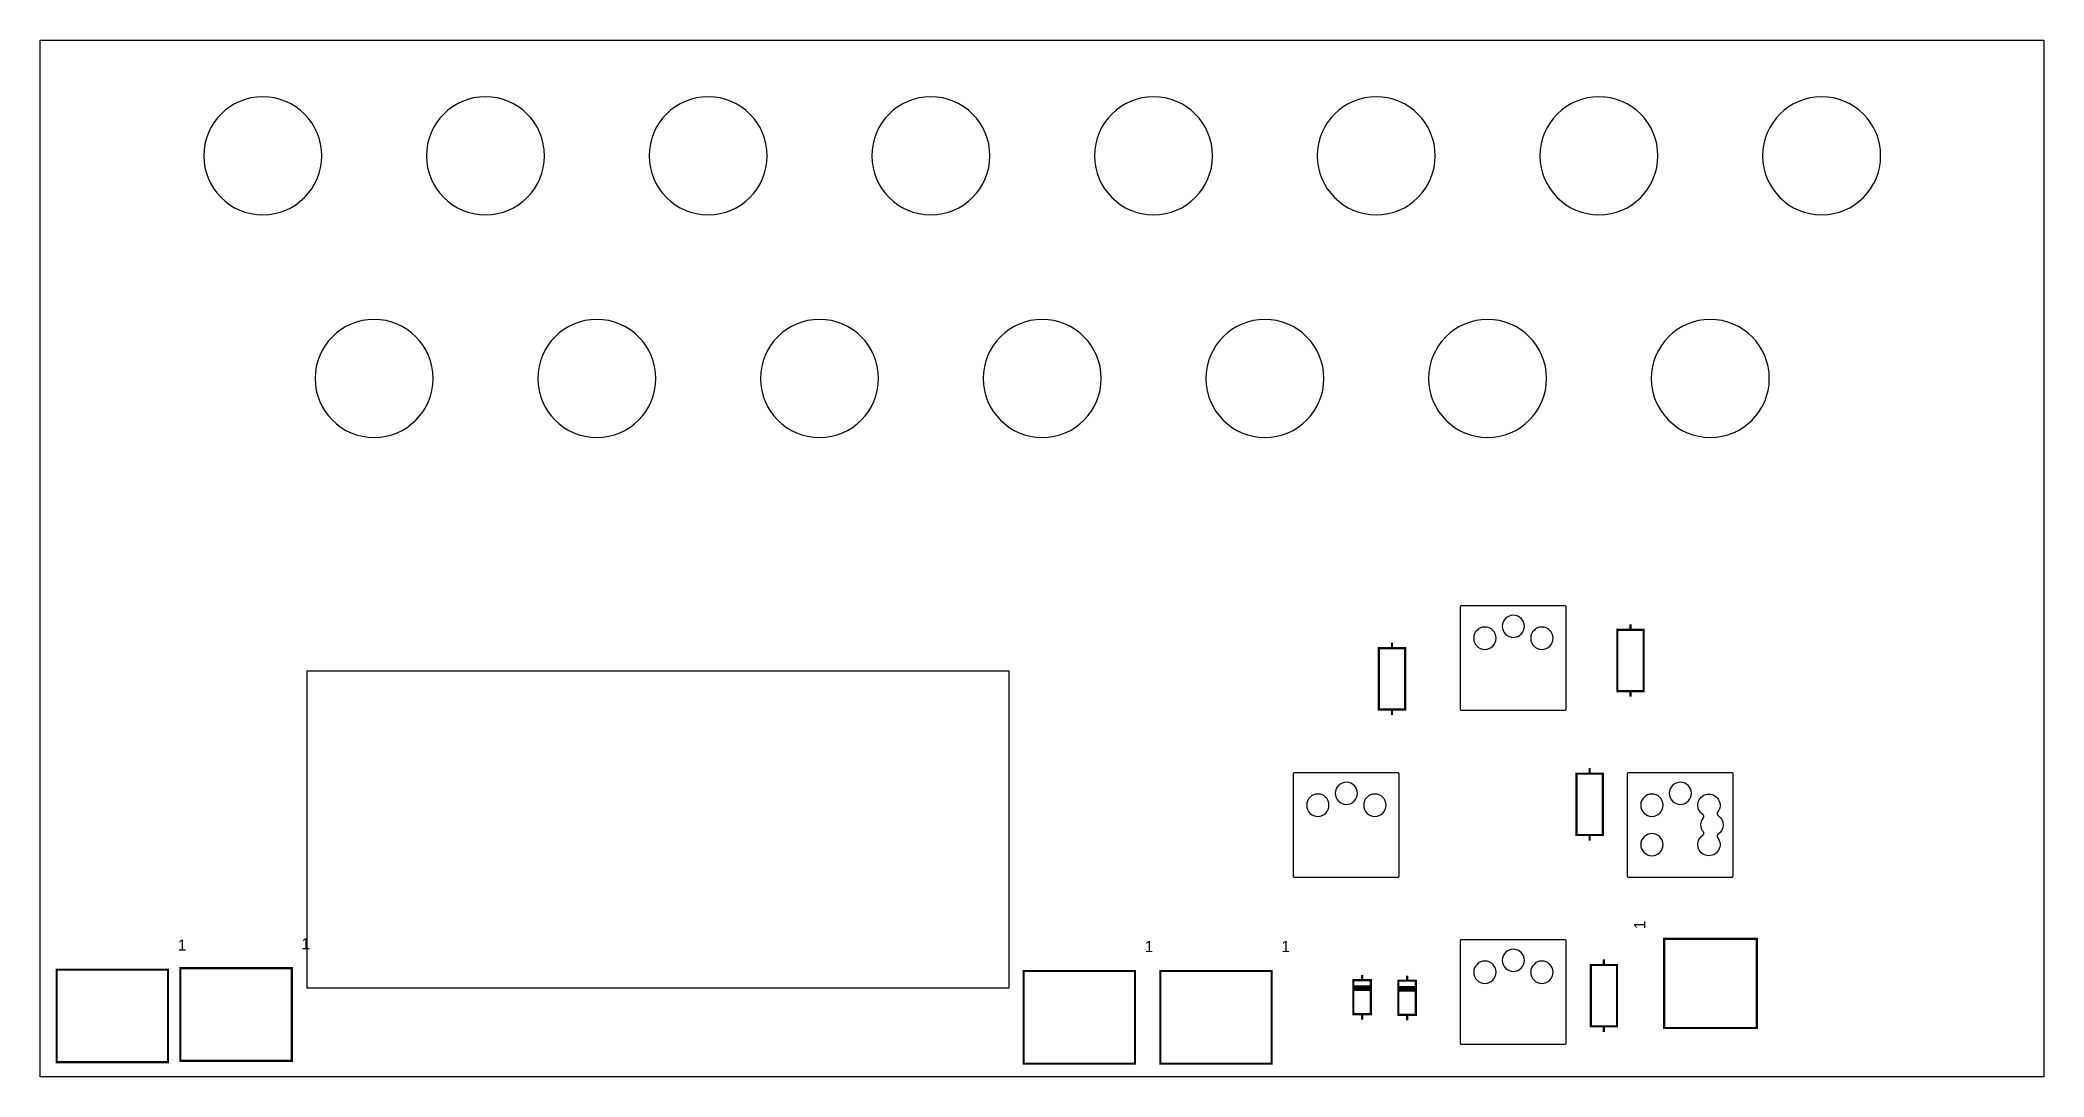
# Model space of a CAD drawing. Extents: x 0 to 8998, y -487 to 4170.
import ezdxf

# ---------------------------------------------------------------- set-up
doc = ezdxf.new("R2010")
doc.units = 0
for name, color, linetype in [('BOARD_GEOMETRY_OUTLINE', 1, 'CONTINUOUS'), ('ETCH_TOP', 2, 'CONTINUOUS'), ('PACKAGE_GEOMETRY_SILKSCREEN_TOP', 3, 'CONTINUOUS')]:
    doc.layers.add(name, color=color, linetype=linetype)

msp = doc.modelspace()

# ---------------------------------------------------------------- linework, layer by layer
at = {"layer": 'BOARD_GEOMETRY_OUTLINE'}
for points in [[(0, -486.66), (0, 4169.64), (8998.13, 4169.64), (8998.13, -486.66)], [(1200, -87.5), (1200, 1337.5), (4350, 1337.5), (4350, -87.5)]]:
    msp.add_lwpolyline(points, close=True, dxfattribs=at)
at = {"layer": 'ETCH_TOP'}
for points in [[(1000, 3915, 1), (1000, 3385, 1)], [(2265, 3650, 1), (1735, 3650, 1)], [(3000, 3915, 1), (3000, 3385, 1)], [(4000, 3915, 1), (4000, 3385, 1)], [(5265, 3650, 1), (4735, 3650, 1)], [(6265, 3650, 1), (5735, 3650, 1)], [(7265, 3650, 1), (6735, 3650, 1)], [(8265, 3650, 1), (7735, 3650, 1)], [(1500, 2915, 1), (1500, 2385, 1)], [(2500, 2915, 1), (2500, 2385, 1)], [(3500, 2915, 1), (3500, 2385, 1)], [(4765, 2650, 1), (4235, 2650, 1)], [(5500, 2915, 1), (5500, 2385, 1)], [(6500, 2915, 1), (6500, 2385, 1)], [(7500, 2915, 1), (7500, 2385, 1)], [(6845.78, 1159), (6383.78, 1159, -0.414214), (6378.78, 1164), (6378.78, 1626, -0.414214), (6383.78, 1631), (6845.78, 1631, -0.414214), (6850.78, 1626), (6850.78, 1164, -0.414214)], [(6537.782, 1483.5, 1), (6437.778, 1483.5, 1)], [(6665.782, 1537, 1), (6565.778, 1537, 1)], [(6793.782, 1483.5, 1), (6693.778, 1483.5, 1)], [(6095.78, 409), (5633.78, 409, -0.414214), (5628.78, 414), (5628.78, 876, -0.414214), (5633.78, 881), (6095.78, 881, -0.414214), (6100.78, 876), (6100.78, 414, -0.414214)], [(5915.782, 787, 1), (5815.778, 787, 1)], [(7128.78, 414), (7128.78, 876, -0.414214), (7133.78, 881), (7595.78, 881, -0.414214), (7600.78, 876), (7600.78, 414, -0.414214), (7595.78, 409), (7133.78, 409, -0.414214)], [(7415.782, 787, 1), (7315.778, 787, 1)], [(5787.782, 733.5, 1), (5687.778, 733.5, 1)], [(6043.782, 733.5, 1), (5943.778, 733.5, 1)], [(7287.782, 733.5, 1), (7187.778, 733.5, 1)], [(7534.8, 602.928, 0.448377), (7532.467, 588.178, -2.625682), (7466.76, 598.572, 0.448377), (7469.093, 613.322, -0.357182), (7469.093, 676.678, 0.448377), (7466.76, 691.428, -2.625682), (7532.467, 701.822, 0.448377), (7534.8, 687.072, -0.546238)], [(7287.782, 556.5, 1), (7187.778, 556.5, 1)], [(6845.78, -341), (6383.78, -341, -0.414214), (6378.78, -336), (6378.78, 126, -0.414214), (6383.78, 131), (6845.78, 131, -0.414214), (6850.78, 126), (6850.78, -336, -0.414214)], [(6537.782, -16.5, 1), (6437.778, -16.5, 1)], [(6665.782, 37, 1), (6565.778, 37, 1)], [(6793.782, -16.5, 1), (6693.778, -16.5, 1)]]:
    msp.add_lwpolyline(points, format="xyb", close=True, dxfattribs=at)
at = {"layer": 'PACKAGE_GEOMETRY_SILKSCREEN_TOP', "const_width": 10}
for points in [[(7141.8, 1526.396), (7141.8, 1546.396)], [(6070.95, 1444.076), (6070.95, 1464.076)], [(7141.8, 1220.806), (7141.8, 1240.806)], [(6070.95, 1138.486), (6070.95, 1158.486)], [(6958.13, 880.276), (6958.13, 900.276)], [(6958.13, 574.686), (6958.13, 594.686)], [(7022.12, 21.186), (7022.12, 41.186)], [(5971.25, -80.83), (5901.25, -80.83)], [(5971.25, -85.83), (5901.25, -85.83)], [(5971.25, -90.83), (5901.25, -90.83)], [(5936.25, -49.019), (5936.25, -29.019)], [(6173.32, -83.65), (6103.32, -83.65)], [(6173.32, -88.65), (6103.32, -88.65)], [(6173.32, -93.65), (6103.32, -93.65)], [(6138.32, -51.839), (6138.32, -31.839)], [(5971.25, -95.83), (5901.25, -95.83)], [(6173.32, -98.65), (6103.32, -98.65)], [(5936.25, -230.082), (5936.25, -210.082)], [(6138.32, -232.902), (6138.32, -212.902)], [(7022.12, -284.404), (7022.12, -264.404)]]:
    msp.add_lwpolyline(points, dxfattribs=at)
for points in [[(6011.895, 1163.486), (6011.895, 1439.076), (6130.005, 1439.076), (6130.005, 1163.486)], [(7082.745, 1245.806), (7082.745, 1521.396), (7200.855, 1521.396), (7200.855, 1245.806)], [(6899.075, 599.686), (6899.075, 875.276), (7017.185, 875.276), (7017.185, 599.686)], [(7293.154, -266.74), (7709.154, -266.74), (7709.154, 133.26), (7293.154, 133.26)], [(74.63, -4.834), (74.63, -420.834), (574.63, -420.834), (574.63, -4.834)], [(630.04, 1.306), (630.04, -414.694), (1130.04, -414.694), (1130.04, 1.306)], [(6963.065, -259.404), (6963.065, 16.186), (7081.175, 16.186), (7081.175, -259.404)], [(4416.68, -10.964), (4416.68, -426.964), (4916.68, -426.964), (4916.68, -10.964)], [(5030.4, -10.964), (5030.4, -426.964), (5530.4, -426.964), (5530.4, -10.964)], [(5936.25, -51.696), (5975.62, -51.696), (5975.62, -205.239), (5896.88, -205.239), (5896.88, -51.696)], [(6138.32, -54.516), (6177.69, -54.516), (6177.69, -208.059), (6098.95, -208.059), (6098.95, -54.516)]]:
    msp.add_lwpolyline(points, close=True, dxfattribs=at)

# ---------------------------------------------------------------- texts
at = {"layer": 'PACKAGE_GEOMETRY_SILKSCREEN_TOP', "width": 1.02}
msp.add_text('1', height=50, rotation=90, dxfattribs=at).set_placement((7208.143, 177.179))
for p in [(618.549, 80.177), (1173.959, 86.317), (4960.599, 74.047), (5574.319, 74.047)]:
    msp.add_text('1', height=50, dxfattribs=at).set_placement(p)

doc.saveas('drawing.dxf')
